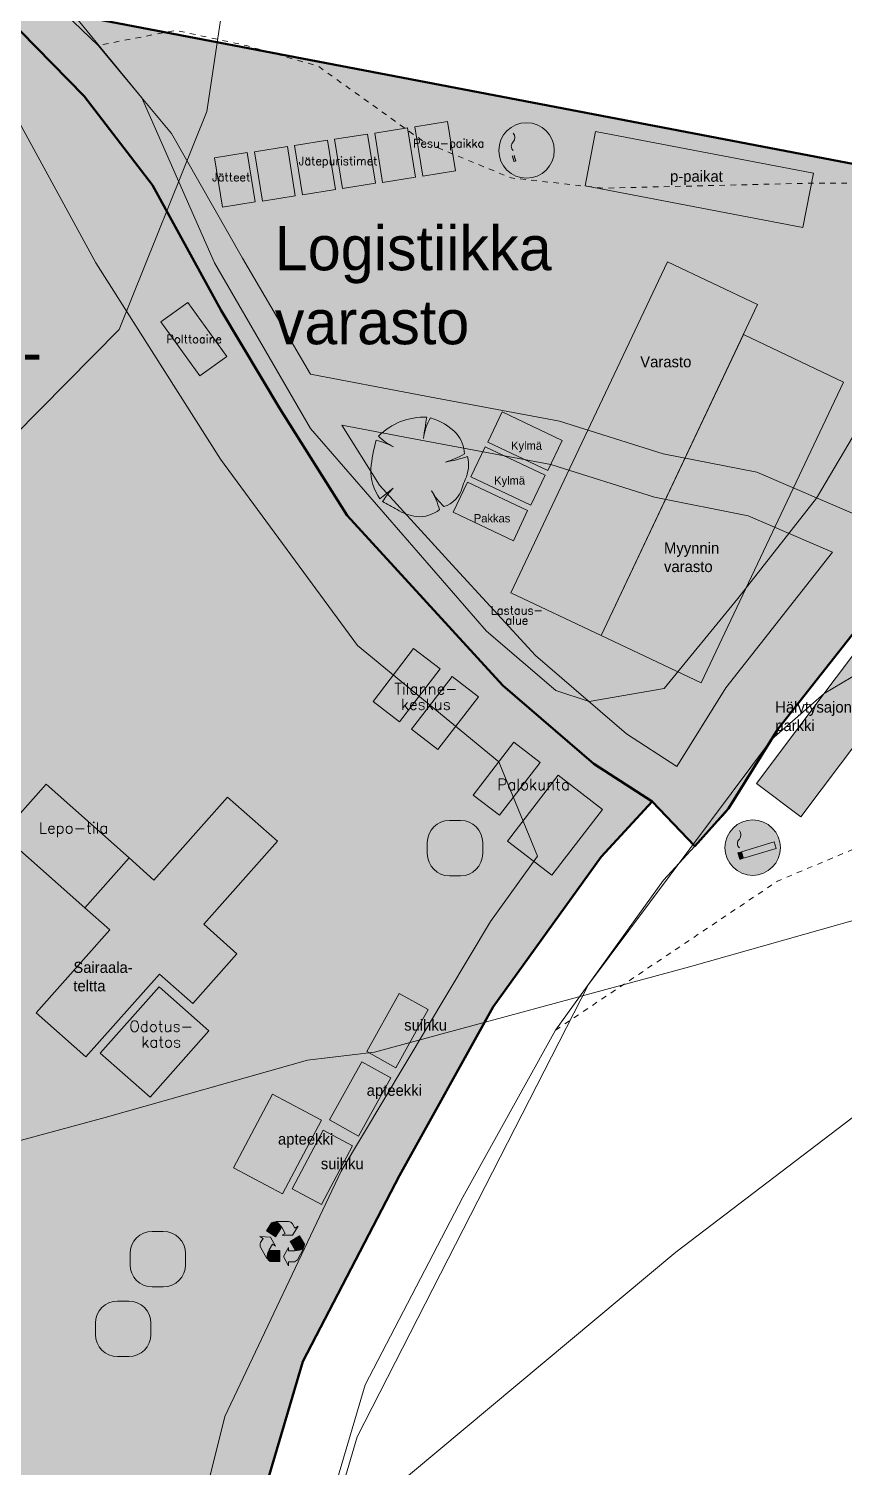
# Model space of a CAD drawing. Header units: millimetres. Extents: x 396621004 to 402046651, y 6785344214 to 6789799943.
# Drawn here: x 398812949 to 398886474, y 6787516567 to 6787646206 of the extents above; entities that cross this region are included whole.
import ezdxf

# ---------------------------------------------------------------- set-up
doc = ezdxf.new("R2010")
doc.units = ezdxf.units.MM
doc.header["$MEASUREMENT"] = 0
doc.linetypes.add('Katkoviiva', pattern=[4233.333333, 2116.666667, -2116.666667])
doc.linetypes.add('Katkoviiva kopio', pattern=[1000, 500, -500])
for name, color, linetype, lineweight in [('01 Ilmakuva - tiet_Kynä_nro__2', 8, 'Continuous', 15), ('02 Johtolinjat_Kynä_nro__101', 252, 'Continuous', 15), ('02 Korkeuskayrat_Kynä_nro__2', 8, 'Continuous', 15), ('03 Alueiden rajat_Kynä_nro__1', 7, 'Continuous', 13), ('03 Alueiden rajat_Kynä_nro__19', 255, 'Continuous', 0), ('03 Alueiden rajat_Kynä_nro__2', 8, 'Continuous', 15), ('03 Liikennealueet_Kynä_nro__1', 7, 'Continuous', 13), ('03 Liikennealueet_Kynä_nro__2', 8, 'Continuous', 15), ('03 Reitit_Kynä_nro__120', 7, 'Continuous', 20), ('04 Tupakkapaikat_Kynä_nro__1', 7, 'Continuous', 13), ('04 Tupakkapaikat_Kynä_nro__19', 255, 'Continuous', 0)]:
    doc.layers.add(name, color=color, linetype=linetype, lineweight=lineweight)
doc.layers.add('02 Maaston rajat', color=7, linetype='Continuous')
for name, color, linetype, lineweight, true_color in [('02 Maaston rajat_Kynä_nro__169', 7, 'Continuous', 15, 0x68b353), ('02 Tiet_Kynä_nro__102', 7, 'Continuous', 15, 0xcccccc), ('03 Alueiden rajat_Kynä_nro__205', 7, 'Continuous', 50, 0xb0b0b0), ('03 Alueiden rajat_Kynä_nro__225', 7, 'Continuous', 0, 0xc3c3c3), ('03 Alueiden rajat_Kynä_nro__4', 7, 'Continuous', 20, 0x029e21)]:
    doc.layers.add(name, color=color, linetype=linetype, lineweight=lineweight, true_color=true_color)

# ---------------------------------------------------------------- blocks, each defined once
blk = doc.blocks.new('Puu symboli 25')
at = {"layer": '02 Maaston rajat_Kynä_nro__169', "linetype": 'Continuous', "lineweight": 0, "true_color": 0xd8ebd3}
blk.add_hatch(color=254, dxfattribs=at).paths.add_polyline_path([(-4391, -173, 0.176271), (-3572, -2878, -0.0096164), (-2393, -1922, 0.0309843), (-3347, -3128, -0.0037495), (-2032, -3849, 0.1023868), (-279, -4488, 0.1899255), (1801, -3860, 0.0581717), (1068, -2161, 0.0609865), (2180, -3590, 0.261493), (3837, -1890, -0.0238678), (4110, -1148, 0.1760928), (4317, 921, -0.0334749), (2339, 426, 0.0591328), (4049, 1159, 0.1654908), (3328, 2986, 0.1381631), (979, 4402, 0.1048004), (388, 2764, -0.01602), (644, 4471, 0.2115697), (-3703, 2751, 0.0671446), (-2501, 1870, 0.0600361), (-3916, 2386, 0.0488963)])
at = {"layer": '02 Maaston rajat_Kynä_nro__169', "color": 93, "linetype": 'Continuous', "lineweight": 15, "true_color": 0x68b353}
for centre, radius, start, end in [((413, -1296), 5772, 87.7038, 135.48736), ((27157, -369), 26951, 169.65365, 173.76508), ((4548, 2189), 4199, 148.20098, 174.95785), ((-359, -476), 5058, 43.1971, 74.66255), ((164, 6767), 5575, 226.083, 243.17586), ((1004, 1014), 3048, 2.73075, 40.31778), ((8899, -1319), 13340, 163.87482, 175.07211), ((-5351, -3743), 6295, 61.54717, 76.8198), ((104, 7997), 7895, 286.44619, 299.98266), ((-368, 15430), 15247, 280.22462, 287.89364), ((1367, 171), 3044, 334.319, 14.26694), ((-265, -399), 4133, 176.86144, 216.849), ((11742, -4381), 8288, 157.04018, 162.50924), ((21853, -33059), 39463, 127.90827, 130.11211), ((6845, -10217), 12415, 138.07974, 145.17855), ((7461, 1665), 7450, 210.89509, 224.85488), ((-5842, -6150), 7979, 16.68068, 29.99765), ((1495, -1264), 2424, 286.42274, 345.04), ((-50785, -91153), 99995, 60.81982, 61.67915), ((388, 66), 4603, 238.28412, 261.66797), ((-36, -1534), 2964, 265.2902, 308.30559)]:
    blk.add_arc(centre, radius, start, end, dxfattribs=at)

msp = doc.modelspace()

# ---------------------------------------------------------------- hatches: boundary and pattern name
at = {"layer": '03 Alueiden rajat_Kynä_nro__19', "linetype": 'Continuous', "lineweight": 0}
for points in [[(398856410.53, 6787595374.05), (398864545.03, 6787591523.1), (398878665.2, 6787621349.62), (398870530.69, 6787625200.57)], [(398864545.03, 6787591523.1), (398873583.37, 6787587244.26), (398886419.88, 6787614359.28), (398877381.54, 6787618638.11)], [(398878554.61, 6787578194.77), (398889396.21, 6787592563.47), (398893387.52, 6787589551.92), (398882545.91, 6787575183.22)], [(398810531.82, 6787573633.69), (398818009.15, 6787566993.68), (398821993.15, 6787571480.08), (398814515.82, 6787578120.08)], [(398813612.34, 6787557524.36), (398820252.34, 6787565001.68), (398818009.15, 6787566993.68), (398821993.15, 6787571480.08), (398824236.35, 6787569488.08), (398830876.35, 6787576965.4), (398835362.74, 6787572981.4), (398828722.74, 6787565504.08), (398831713.67, 6787562848.07), (398827729.67, 6787558361.68), (398824738.74, 6787561017.68), (398818098.74, 6787553540.36)], [(398850880.42, 6787569865.47), (398851880.42, 6787569865.47, 0.414213562), (398853880.42, 6787571865.47), (398853880.42, 6787572865.47, 0.414213562), (398851880.42, 6787574865.47), (398850880.42, 6787574865.47, 0.414213562), (398848880.42, 6787572865.47), (398848880.42, 6787571865.47, 0.414213562)], [(398819396.7, 6787553892.97), (398823883.1, 6787549908.97), (398829195.1, 6787555890.83), (398824708.71, 6787559874.83)], [(398824078.75, 6787532821.87), (398825078.75, 6787532821.87, 0.414213562), (398827078.75, 6787534821.87), (398827078.75, 6787535821.87, 0.414213562), (398825078.75, 6787537821.87), (398824078.75, 6787537821.87, 0.414213562), (398822078.75, 6787535821.87), (398822078.75, 6787534821.87, 0.414213562)], [(398820958.29, 6787526543.63), (398821958.29, 6787526543.63, 0.414213562), (398823958.29, 6787528543.63), (398823958.29, 6787529543.63, 0.414213562), (398821958.29, 6787531543.63), (398820958.29, 6787531543.63, 0.414213562), (398818958.29, 6787529543.63), (398818958.29, 6787528543.63, 0.414213562)]]:
    msp.add_hatch(color=255, dxfattribs=at).paths.add_polyline_path(points)
at = {"layer": '03 Alueiden rajat_Kynä_nro__225', "linetype": 'Continuous', "lineweight": 0, "true_color": 0x616161}
for points in [[(398826355.7, 6787482604.8), (398783831.9, 6787492078.48), (398783831.9, 6787663897.3), (398796612.43, 6787657024.31), (398803016.47, 6787652950.01), (398809281.79, 6787648963.96), (398817949.8, 6787640137.3), (398824117.04, 6787632096.66), (398830295.56, 6787620818.52), (398835630.14, 6787611926.41), (398841644.54, 6787602354.22), (398855703.42, 6787587020.71), (398863899.51, 6787579959.09), (398869144.37, 6787576553.78), (398864564.83, 6787571585.15), (398854827.23, 6787558062.06), (398846373.17, 6787542852.53), (398837668.5, 6787526094.75), (398831106.57, 6787503929.68)], [(398864051.17, 6787636951.79), (398883694.46, 6787633191.32), (398882754.34, 6787628280.49), (398863111.05, 6787632040.96)]]:
    msp.add_hatch(color=251, dxfattribs=at).paths.add_polyline_path(points)
at = {"layer": '03 Alueiden rajat_Kynä_nro__225', "linetype": 'Continuous', "lineweight": 0, "true_color": 0x303030}
msp.add_hatch(color=250, dxfattribs=at).paths.add_polyline_path([(398809281.79, 6787648963.96), (398911597.88, 6787629376.78), (398903610.95, 6787614885.73), (398891818.95, 6787597495.42), (398889078.69, 6787593974.85), (398880495.3, 6787583088.68), (398876030.85, 6787575941.77), (398872993.66, 6787572529.36), (398869144.37, 6787576553.78), (398863899.51, 6787579959.09), (398855703.42, 6787587020.71), (398841644.54, 6787602354.22), (398835630.14, 6787611926.41), (398830295.56, 6787620818.52), (398824117.04, 6787632096.66), (398817949.8, 6787640137.3)])
at = {"layer": '03 Alueiden rajat_Kynä_nro__4', "linetype": 'Continuous', "lineweight": 20, "true_color": 0x029e21}
for points in [[(398835207.88, 6787537337.33), (398834380, 6787537863.08), (398834846.19, 6787538594.54, -0.395889763), (398835453.53, 6787538458.91, -0.090965243), (398835686.56, 6787538088.39)], [(398836950.48, 6787538112.94), (398837253.95, 6787538280.17), (398836743.1, 6787537482.43), (398835803.23, 6787537480.74), (398836073.39, 6787537629.61), (398835791.96, 6787538140.33, 0.104084401), (398835227.98, 6787538717.27), (398836382.17, 6787538717.27, -0.201195296), (398836741.29, 6787538492.57)], [(398834082.64, 6787537181.06), (398833786.95, 6787537361.68), (398834733.01, 6787537313.59), (398835200.5, 6787536498.23), (398834937.26, 6787536659.02), (398834633.29, 6787536161.4, 0.104084401), (398834411.9, 6787535385.56), (398833839.62, 6787536387.87, -0.201195296), (398833856.69, 6787536811.16)], [(398836517.55, 6787536903.25), (398837354.15, 6787537415), (398837805.57, 6787536674.33, -0.395889763), (398837416.34, 6787536188.78, -0.090965243), (398836981.06, 6787536142.74)], [(398835573.59, 6787536095.56), (398835575.18, 6787535114.86), (398834707.79, 6787535114.86, -0.395889763), (398834495.75, 6787535699.92, -0.090965243), (398834682.96, 6787536095.56)], [(398836368.18, 6787535063.77), (398836368.18, 6787534717.27), (398835916.05, 6787535549.7), (398836368.18, 6787536373.68), (398836368.18, 6787536065.21), (398836951.31, 6787536065.21, 0.104084401), (398837728.8, 6787536280.71), (398837171.76, 6787535269.85, -0.201195296), (398836801.64, 6787535063.77)]]:
    msp.add_hatch(color=104, dxfattribs=at).paths.add_polyline_path(points)
at = {"layer": '03 Liikennealueet_Kynä_nro__2', "linetype": 'Continuous', "lineweight": 15}
for points in [[(398843487.89, 6787636721.6), (398844204.76, 6787632279.06), (398841243.07, 6787631801.15), (398840526.2, 6787636243.68)], [(398847100.44, 6787637281.93), (398847817.31, 6787632839.4), (398844855.62, 6787632361.49), (398844138.76, 6787636804.02)], [(398850713, 6787637842.27), (398851429.87, 6787633399.74), (398848468.18, 6787632921.83), (398847751.31, 6787637364.36)], [(398836262.77, 6787635600.92), (398836979.64, 6787631158.39), (398834017.95, 6787630680.47), (398833301.08, 6787635123.01)], [(398839875.33, 6787636161.26), (398840592.2, 6787631718.72), (398837630.51, 6787631240.81), (398836913.64, 6787635683.34)], [(398832650.21, 6787635040.58), (398833367.08, 6787630598.05), (398830405.39, 6787630120.13), (398829688.52, 6787634562.67)], [(398827306.03, 6787621539.3), (398830808.8, 6787616667.9), (398828373.1, 6787614916.51), (398824870.33, 6787619787.92)], [(398859760.33, 6787606393.35), (398854337.33, 6787608960.65), (398855620.98, 6787611672.16), (398861043.98, 6787609104.85)], [(398858228.84, 6787603258.19), (398852805.83, 6787605825.49), (398854089.48, 6787608536.99), (398859512.49, 6787605969.69)], [(398856643.65, 6787600067.57), (398851220.65, 6787602634.87), (398852504.3, 6787605346.37), (398857927.3, 6787602779.07)], [(398843990.94, 6787585586.06), (398847649.63, 6787590341.48), (398850027.34, 6787588512.14), (398846368.65, 6787583756.72)], [(398847459.1, 6787583078.29), (398851117.79, 6787587833.71), (398853495.5, 6787586004.37), (398849836.81, 6787581248.95)], [(398853013.19, 6787577147.9), (398856671.88, 6787581903.32), (398859049.59, 6787580073.98), (398855390.9, 6787575318.56)], [(398856116.47, 6787572985.24), (398860689.75, 6787578929.42), (398864685.77, 6787575855), (398860112.49, 6787569910.81)], [(398843431.07, 6787554030.05), (398846347.58, 6787559273.52), (398848969.32, 6787557815.26), (398846052.81, 6787552571.79)], [(398840054.34, 6787547863.98), (398842970.85, 6787553107.45), (398845592.58, 6787551649.2), (398842676.07, 6787546405.73)], [(398831416.15, 6787543557.32), (398834922.93, 6787550186.66), (398839342.5, 6787547848.81), (398835835.71, 6787541219.46)], [(398836686.69, 6787541642.6), (398839492.22, 6787546946.28), (398842144.06, 6787545543.51), (398839338.52, 6787540239.83)]]:
    msp.add_hatch(color=8, dxfattribs=at).paths.add_polyline_path(points)
at = {"layer": '04 Tupakkapaikat_Kynä_nro__1', "linetype": 'Continuous', "lineweight": 13}
for points in [[(398860329.23, 6787635236.3, 1), (398855329.23, 6787635236.3, 1)], [(398880722.8, 6787572405.26, 1), (398875722.8, 6787572405.26, 1)]]:
    msp.add_hatch(color=7, dxfattribs=at).paths.add_polyline_path(points)
at = {"layer": '04 Tupakkapaikat_Kynä_nro__19', "linetype": 'Continuous', "lineweight": 0}
for points in [[(398856822.85, 6787634857.52), (398859765.94, 6787635746.51), (398859939.35, 6787635172.41), (398856996.75, 6787634281.8)], [(398856498.57, 6787634757.66), (398856591.8, 6787634785.82), (398856765.21, 6787634211.72), (398856672, 6787634183.51)], [(398856651.11, 6787634803.83), (398856744.34, 6787634831.99), (398856917.75, 6787634257.89), (398856824.54, 6787634229.67)], [(398876892.14, 6787571926.62), (398876985.37, 6787571954.78), (398877158.78, 6787571380.68), (398877065.57, 6787571352.47)], [(398877044.68, 6787571972.79), (398877137.91, 6787572000.95), (398877311.32, 6787571426.85), (398877218.11, 6787571398.64)], [(398877216.41, 6787572026.49), (398880159.51, 6787572915.47), (398880332.92, 6787572341.37), (398877390.32, 6787571450.76)]]:
    msp.add_hatch(color=255, dxfattribs=at).paths.add_polyline_path(points)

# ---------------------------------------------------------------- linework, layer by layer
at = {"layer": '01 Ilmakuva - tiet_Kynä_nro__2', "color": 8, "linetype": 'Continuous', "lineweight": 15, "flags": 128}
for points in [[(398933577.4, 6787710028.01), (398919839.65, 6787677272.8), (398896612.93, 6787625289.19), (398883977.21, 6787603916.23), (398876888.65, 6787594873.25), (398870252.44, 6787586762.33), (398863484.2, 6787585562.28), (398860482.48, 6787586577.99), (398854214.95, 6787591923.82), (398838361.79, 6787610173.39), (398829697.85, 6787625104.85), (398823145.2, 6787639983.73), (398813291.68, 6787652018.35), (398793014.38, 6787665475.1), (398767206.92, 6787680775.24)], [(398762280, 6787676405.42), (398805180.76, 6787647962.89), (398809420.56, 6787642617.06), (398819006.19, 6787625104.85), (398830250.87, 6787607408.3), (398842601.59, 6787590633.45), (398855320.98, 6787580126.12), (398858823.42, 6787571646.53), (398854583.63, 6787565747.68), (398841126.87, 6787543258.31), (398830619.55, 6787521137.63), (398821771.27, 6787485560.19)], [(398834561.45, 6787492112.18), (398842573.62, 6787519310.27), (398852119.39, 6787537987.39), (398863401.66, 6787560062.12), (398879903.71, 6787582141.64), (398884671.18, 6787586296.16), (398889537.73, 6787589171.85), (398897058.77, 6787588950.64), (398915197.73, 6787587844.61), (398930461, 6787585190.12), (398948833.21, 6787583278.2), (398971163.06, 6787579659.95), (399003901.68, 6787573908.57), (399038631.16, 6787567935.99), (399075572.7, 6787562405.82), (399148570.97, 6787552672.71), (399156534.41, 6787550903.06), (399160958.55, 6787548027.37), (399164497.86, 6787542497.2), (399166267.52, 6787532764.1), (399168700.79, 6787512413.07)]]:
    msp.add_lwpolyline(points, dxfattribs=at)
at = {"layer": '01 Ilmakuva - tiet_Kynä_nro__2', "color": 8, "linetype": 'Katkoviiva kopio', "lineweight": 15, "flags": 128}
for points in [[(398899715.13, 6787632232.22), (398883965.6, 6787632300.99), (398864700.43, 6787631842.29), (398856443.93, 6787632759.68), (398848646.12, 6787635970.54), (398839013.53, 6787642850.96), (398832591.81, 6787644685.74), (398826170.09, 6787646061.82), (398819220.65, 6787644706.67)], [(398860446.01, 6787555957.47), (398880448.94, 6787569383.39), (398894974.27, 6787575499.31), (398904148.16, 6787575117.07), (398913322.05, 6787578557.28), (398918673.49, 6787580850.75), (398925220.63, 6787586101.49)]]:
    msp.add_lwpolyline(points, dxfattribs=at)
at = {"layer": '02 Johtolinjat_Kynä_nro__101', "color": 252, "linetype": 'Continuous', "lineweight": 15, "flags": 128}
msp.add_lwpolyline([(399268334.33, 6787838324.12), (399173797.03, 6787766327.65), (398871282.74, 6787535954.95), (398837875.02, 6787508048.56), (398773283.38, 6787462248.08), (398719347.5, 6787422388.97), (398655707.72, 6787374548.02)], dxfattribs=at)
at = {"layer": '02 Korkeuskayrat_Kynä_nro__2', "color": 8, "linetype": 'Continuous', "lineweight": 15, "flags": 128}
for points in [[(398724519.55, 6787565461.7), (398738199.37, 6787579854.99), (398762004.27, 6787596778.86), (398776357.97, 6787604130.54), (398802470.91, 6787605930.96), (398811644.14, 6787609521.78), (398821095.34, 6787619093.97), (398829005.04, 6787638758.47), (398833334.73, 6787667585.06), (398838970.08, 6787681348.21), (398845329.84, 6787689059.97), (398857779.82, 6787698502.13), (398870945.8, 6787701902.91), (398879032.39, 6787703533.28), (398891069.62, 6787703983.39), (398900967.27, 6787701522.82), (398909955.18, 6787701112.73), (398918041.77, 6787702743.1), (398922261.96, 6787707554.2), (398922539.93, 6787713545.58)], [(398954953.68, 6787590927.52), (398946454.34, 6787580305.09), (398937230.57, 6787575724.04), (398923112.73, 6787573363.5), (398899905.9, 6787569422.6), (398872512.58, 6787561670.83), (398844133.7, 6787553969.07), (398838094.03, 6787553238.9), (398819831.81, 6787548077.72), (398794493.83, 6787541226.15), (398765289.44, 6787537565.31), (398754296.74, 6787538065.43), (398748400.26, 6787540345.95), (398743405.11, 6787540566), (398737500.21, 6787542846.52), (398734501.44, 6787542976.55), (398723694.05, 6787547477.58)]]:
    msp.add_lwpolyline(points, dxfattribs=at)
at = {"layer": '02 Tiet_Kynä_nro__102', "color": 254, "linetype": 'Continuous', "lineweight": 15, "true_color": 0xcccccc, "flags": 128}
for points in [[(398626263.19, 6787688728.23), (398627055, 6787688688.22), (398641989.92, 6787689938.51), (398658255.76, 6787693229.26), (398673974.07, 6787694909.64), (398688462.55, 6787695779.84), (398706278.31, 6787694799.62), (398722417.8, 6787692549.1), (398741901.43, 6787689688.45), (398756271.97, 6787684017.15), (398765217.77, 6787679056.02), (398778240.54, 6787671174.21), (398797193.49, 6787660981.88), (398810219.96, 6787653332.37), (398819220.65, 6787644706.67), (398825816.08, 6787636769.49), (398832216.75, 6787625535.72), (398838363.16, 6787615078.44)], [(398625682.12, 6787684770.66), (398626473.94, 6787684730.65), (398641408.86, 6787685980.94), (398657674.7, 6787689271.69), (398673393.01, 6787690952.07), (398687881.48, 6787691822.27), (398705697.25, 6787690842.05), (398721836.74, 6787688591.53), (398741320.37, 6787685730.88), (398755690.91, 6787680059.58), (398764636.7, 6787675098.45), (398777659.48, 6787667216.64), (398796612.43, 6787657024.31), (398809281.79, 6787648963.96), (398817949.8, 6787640137.3), (398824117.04, 6787632096.66), (398830295.56, 6787620818.52), (398835630.14, 6787611926.41)], [(398838363.16, 6787615078.44), (398848127.62, 6787613224.05), (398860788.19, 6787610853.51), (398870155.16, 6787607902.83), (398878587.11, 6787606232.45), (398888029.58, 6787602174.86)], [(398835630.14, 6787611926.41), (398841644.54, 6787602354.22), (398848172.78, 6787595182.58), (398855703.42, 6787587020.71), (398863899.51, 6787579959.09), (398869144.37, 6787576553.78)], [(398841189.1, 6787610470.39), (398847350.32, 6787609300.3), (398860010.89, 6787606929.76), (398869377.86, 6787603979.08), (398877809.81, 6787602308.7), (398885427.83, 6787599035.11)], [(398841189.1, 6787610470.39), (398844584.36, 6787605066.68), (398851112.6, 6787597895.04), (398858643.24, 6787589733.17), (398866839.34, 6787582671.55), (398871390.84, 6787579716.41)], [(398871390.84, 6787579716.41), (398875783.7, 6787586803.63), (398885427.83, 6787599035.11)], [(398875803.71, 6787575578.16), (398880495.3, 6787583088.68), (398889078.69, 6787593974.85)], [(398732050.6, 6787238222.74), (398739568.05, 6787252642.19), (398761578.74, 6787293241.48), (398772049.19, 6787312515.89), (398783328.3, 6787334610.94), (398793941.95, 6787355615.75), (398800950.32, 6787374169.99), (398808716.82, 6787394904.73), (398813434, 6787417799.97), (398817452.02, 6787436194.18), (398822084.96, 6787460089.65), (398826355.7, 6787482604.8), (398831106.57, 6787503929.68), (398837668.5, 6787526094.75), (398846454.24, 6787543008.62), (398854827.23, 6787558062.06), (398864564.83, 6787571585.15), (398869144.37, 6787576553.78)], [(398737292.13, 6787235344.69), (398745186.83, 6787250537.59), (398767197.52, 6787291136.88), (398777667.97, 6787310411.29), (398788947.08, 6787332506.35), (398799560.72, 6787353511.15), (398806569.1, 6787372065.4), (398814335.6, 6787392800.14), (398819052.78, 6787415695.38), (398823070.8, 6787434089.59), (398827703.74, 6787457985.05), (398831974.47, 6787480500.2), (398836725.35, 6787501825.08), (398843287.28, 6787523990.15), (398852073.02, 6787540904.02), (398860446.01, 6787555957.47), (398870183.61, 6787569480.56), (398875803.71, 6787575578.16)]]:
    msp.add_lwpolyline(points, dxfattribs=at)
at = {"layer": '03 Alueiden rajat_Kynä_nro__1', "color": 7, "linetype": 'Continuous', "lineweight": 13, "flags": 128}
for points in [[(398856410.53, 6787595374.05), (398864545.03, 6787591523.1), (398878665.2, 6787621349.62), (398870530.69, 6787625200.57)], [(398864545.03, 6787591523.1), (398873583.37, 6787587244.26), (398886419.88, 6787614359.28), (398877381.54, 6787618638.11)], [(398878554.61, 6787578194.77), (398889396.21, 6787592563.47), (398893387.52, 6787589551.92), (398882545.91, 6787575183.22)], [(398810531.82, 6787573633.69), (398818009.15, 6787566993.68), (398821993.15, 6787571480.08), (398814515.82, 6787578120.08)], [(398813612.34, 6787557524.36), (398820252.34, 6787565001.68), (398818009.15, 6787566993.68), (398821993.15, 6787571480.08), (398824236.35, 6787569488.08), (398830876.35, 6787576965.4), (398835362.74, 6787572981.4), (398828722.74, 6787565504.08), (398831713.67, 6787562848.07), (398827729.67, 6787558361.68), (398824738.74, 6787561017.68), (398818098.74, 6787553540.36)], [(398819396.7, 6787553892.97), (398823883.1, 6787549908.97), (398829195.1, 6787555890.83), (398824708.71, 6787559874.83)]]:
    msp.add_lwpolyline(points, close=True, dxfattribs=at)
for points in [[(398850880.42, 6787569865.47), (398851880.42, 6787569865.47, 0.414213562), (398853880.42, 6787571865.47), (398853880.42, 6787572865.47, 0.414213562), (398851880.42, 6787574865.47), (398850880.42, 6787574865.47, 0.414213562), (398848880.42, 6787572865.47), (398848880.42, 6787571865.47, 0.414213562)], [(398835207.88, 6787537337.33), (398834380, 6787537863.08), (398834846.19, 6787538594.54, -0.395889763), (398835453.53, 6787538458.91, -0.090965243), (398835686.56, 6787538088.39)], [(398836950.48, 6787538112.94), (398837253.95, 6787538280.17), (398836743.1, 6787537482.43), (398835803.23, 6787537480.74), (398836073.39, 6787537629.61), (398835791.96, 6787538140.33, 0.104084401), (398835227.98, 6787538717.27), (398836382.17, 6787538717.27, -0.201195296), (398836741.29, 6787538492.57)], [(398824078.75, 6787532821.87), (398825078.75, 6787532821.87, 0.414213562), (398827078.75, 6787534821.87), (398827078.75, 6787535821.87, 0.414213562), (398825078.75, 6787537821.87), (398824078.75, 6787537821.87, 0.414213562), (398822078.75, 6787535821.87), (398822078.75, 6787534821.87, 0.414213562)], [(398834082.64, 6787537181.06), (398833786.95, 6787537361.68), (398834733.01, 6787537313.59), (398835200.5, 6787536498.23), (398834937.26, 6787536659.02), (398834633.29, 6787536161.4, 0.104084401), (398834411.9, 6787535385.56), (398833839.62, 6787536387.87, -0.201195296), (398833856.69, 6787536811.16)], [(398836517.55, 6787536903.25), (398837354.15, 6787537415), (398837805.57, 6787536674.33, -0.395889763), (398837416.34, 6787536188.78, -0.090965243), (398836981.06, 6787536142.74)], [(398835573.59, 6787536095.56), (398835575.18, 6787535114.86), (398834707.79, 6787535114.86, -0.395889763), (398834495.75, 6787535699.92, -0.090965243), (398834682.96, 6787536095.56)], [(398836368.18, 6787535063.77), (398836368.18, 6787534717.27), (398835916.05, 6787535549.7), (398836368.18, 6787536373.68), (398836368.18, 6787536065.21), (398836951.31, 6787536065.21, 0.104084401), (398837728.8, 6787536280.71), (398837171.76, 6787535269.85, -0.201195296), (398836801.64, 6787535063.77)], [(398820958.29, 6787526543.63), (398821958.29, 6787526543.63, 0.414213562), (398823958.29, 6787528543.63), (398823958.29, 6787529543.63, 0.414213562), (398821958.29, 6787531543.63), (398820958.29, 6787531543.63, 0.414213562), (398818958.29, 6787529543.63), (398818958.29, 6787528543.63, 0.414213562)]]:
    msp.add_lwpolyline(points, format="xyb", close=True, dxfattribs=at)
at = {"layer": '03 Alueiden rajat_Kynä_nro__2', "color": 8, "linetype": 'Continuous', "lineweight": 15, "flags": 128}
msp.add_lwpolyline([(398864051.17, 6787636951.79), (398883694.46, 6787633191.32), (398882754.34, 6787628280.49), (398863111.05, 6787632040.96)], close=True, dxfattribs=at)
at = {"layer": '03 Alueiden rajat_Kynä_nro__205', "color": 253, "linetype": 'Continuous', "lineweight": 50, "true_color": 0xb0b0b0, "flags": 128}
for points in [[(398826355.7, 6787482604.8), (398783831.9, 6787492078.48), (398783831.9, 6787663897.3), (398796612.43, 6787657024.31), (398803016.47, 6787652950.01), (398809281.79, 6787648963.96), (398817949.8, 6787640137.3), (398824117.04, 6787632096.66), (398830295.56, 6787620818.52), (398835630.14, 6787611926.41), (398841644.54, 6787602354.22), (398855703.42, 6787587020.71), (398863899.51, 6787579959.09), (398869144.37, 6787576553.78), (398864564.83, 6787571585.15), (398854827.23, 6787558062.06), (398846373.17, 6787542852.53), (398837668.5, 6787526094.75), (398831106.57, 6787503929.68)], [(398809281.79, 6787648963.96), (398911597.88, 6787629376.78), (398903610.95, 6787614885.73), (398891818.95, 6787597495.42), (398889078.69, 6787593974.85), (398880495.3, 6787583088.68), (398876030.85, 6787575941.77), (398872993.66, 6787572529.36), (398869144.37, 6787576553.78), (398863899.51, 6787579959.09), (398855703.42, 6787587020.71), (398841644.54, 6787602354.22), (398835630.14, 6787611926.41), (398830295.56, 6787620818.52), (398824117.04, 6787632096.66), (398817949.8, 6787640137.3)]]:
    msp.add_lwpolyline(points, close=True, dxfattribs=at)
at = {"layer": '03 Liikennealueet_Kynä_nro__1', "color": 7, "linetype": 'Continuous', "lineweight": 13, "flags": 128}
for points in [[(398843487.89, 6787636721.6), (398844204.76, 6787632279.06), (398841243.07, 6787631801.15), (398840526.2, 6787636243.68)], [(398847100.44, 6787637281.93), (398847817.31, 6787632839.4), (398844855.62, 6787632361.49), (398844138.76, 6787636804.02)], [(398850713, 6787637842.27), (398851429.87, 6787633399.74), (398848468.18, 6787632921.83), (398847751.31, 6787637364.36)], [(398836262.77, 6787635600.92), (398836979.64, 6787631158.39), (398834017.95, 6787630680.47), (398833301.08, 6787635123.01)], [(398839875.33, 6787636161.26), (398840592.2, 6787631718.72), (398837630.51, 6787631240.81), (398836913.64, 6787635683.34)], [(398832650.21, 6787635040.58), (398833367.08, 6787630598.05), (398830405.39, 6787630120.13), (398829688.52, 6787634562.67)], [(398827306.03, 6787621539.3), (398830808.8, 6787616667.9), (398828373.1, 6787614916.51), (398824870.33, 6787619787.92)], [(398859760.33, 6787606393.35), (398854337.33, 6787608960.65), (398855620.98, 6787611672.16), (398861043.98, 6787609104.85)], [(398858228.84, 6787603258.19), (398852805.83, 6787605825.49), (398854089.48, 6787608536.99), (398859512.49, 6787605969.69)], [(398856643.65, 6787600067.57), (398851220.65, 6787602634.87), (398852504.3, 6787605346.37), (398857927.3, 6787602779.07)], [(398843990.94, 6787585586.06), (398847649.63, 6787590341.48), (398850027.34, 6787588512.14), (398846368.65, 6787583756.72)], [(398847459.1, 6787583078.29), (398851117.79, 6787587833.71), (398853495.5, 6787586004.37), (398849836.81, 6787581248.95)], [(398853013.19, 6787577147.9), (398856671.88, 6787581903.32), (398859049.59, 6787580073.98), (398855390.9, 6787575318.56)], [(398856116.47, 6787572985.24), (398860689.75, 6787578929.42), (398864685.77, 6787575855), (398860112.49, 6787569910.81)], [(398843431.07, 6787554030.05), (398846347.58, 6787559273.52), (398848969.32, 6787557815.26), (398846052.81, 6787552571.79)], [(398840054.34, 6787547863.98), (398842970.85, 6787553107.45), (398845592.58, 6787551649.2), (398842676.07, 6787546405.73)], [(398831416.15, 6787543557.32), (398834922.93, 6787550186.66), (398839342.5, 6787547848.81), (398835835.71, 6787541219.46)], [(398836686.69, 6787541642.6), (398839492.22, 6787546946.28), (398842144.06, 6787545543.51), (398839338.52, 6787540239.83)]]:
    msp.add_lwpolyline(points, close=True, dxfattribs=at)
at = {"layer": '03 Reitit_Kynä_nro__120', "color": 7, "linetype": 'Katkoviiva', "lineweight": 20}
msp.add_open_spline([(398901519.29, 6786925634.51), (398901519.29, 6786925634.51), (398903229.69, 6786921332.45), (398904741.05, 6786916958.1), (398905843.12, 6786913768.36), (398906833.59, 6786910539.58), (398908045.62, 6786907390.31), (398909145.62, 6786904532.11), (398910391.59, 6786901733.17), (398911585.35, 6786898912.6), (398914919.3, 6786891035.25), (398917836.11, 6786882933.56), (398918867.29, 6786874454.48), (398919502.73, 6786869229.45), (398919432.92, 6786863944.67), (398918867.29, 6786858709.38), (398918491.33, 6786855229.58), (398917922.76, 6786851768.94), (398916960.15, 6786848404.12), (398915760.13, 6786844209.42), (398914060.12, 6786840142.31), (398911460.62, 6786836641.3), (398909909.66, 6786834552.47), (398908098.46, 6786832678.68), (398906358.08, 6786830742.42), (398903359.3, 6786827406.12), (398900691.12, 6786823777.15), (398898638.58, 6786819792.51), (398896235.11, 6786815126.59), (398894783, 6786810048.99), (398893128.29, 6786805063.07), (398891833.29, 6786801161.02), (398890418.82, 6786797289.75), (398888440.84, 6786793688.75), (398885441.21, 6786788227.81), (398881221.03, 6786783558.25), (398877768.87, 6786778365.16), (398875875.3, 6786775516.65), (398874239.77, 6786772507.97), (398872496.32, 6786769564.52), (398870054.93, 6786765442.75), (398867411.07, 6786761431.59), (398865428.62, 6786757074.11), (398864106.06, 6786754167.09), (398863154.83, 6786751107.44), (398862715.7, 6786747946.74), (398861871.36, 6786741869.52), (398862996.05, 6786735645.8), (398866098.62, 6786730364.22), (398869760.48, 6786724130.55), (398875903.85, 6786719900.09), (398880887.66, 6786714621.47), (398888610.24, 6786706442.07), (398893314.61, 6786696002.57), (398899410.15, 6786686514.49), (398904257.26, 6786678969.68), (398909958.64, 6786672016.97), (398915019.51, 6786664612.2), (398919696.82, 6786657768.63), (398923821.78, 6786650561.97), (398928550.75, 6786643754.54), (398933374.53, 6786636810.63), (398938834.28, 6786630319.5), (398943427.47, 6786623222.48), (398945076.66, 6786620674.29), (398946627.05, 6786618062.13), (398948387.82, 6786615590.45), (398950384.13, 6786612788.11), (398952683.35, 6786610212.37), (398954668.62, 6786607402.23), (398957659.7, 6786603168.39), (398959978.43, 6786598472.36), (398963392.83, 6786594580.94), (398966814.04, 6786590681.77), (398971252.63, 6786587780.9), (398976276.69, 6786586524.52), (398982680.67, 6786584923.06), (398989440.59, 6786586164.56), (398995128.34, 6786589536.63), (399000542.63, 6786592746.56), (399004615.39, 6786597682.47), (399008956.65, 6786602269.62), (399016876.46, 6786610638.03), (399025886.49, 6786617865.74), (399034833.38, 6786625134.24), (399038904.81, 6786628441.9), (399042983.92, 6786631753.81), (399046627.66, 6786635524.99), (399050124.77, 6786639144.4), (399053260.57, 6786643155.61), (399055089.78, 6786647834.54), (399056550.17, 6786651570.09), (399057150.6, 6786655563.12), (399057808.3, 6786659526.25), (399059366.67, 6786668916.65), (399061455.26, 6786678208.21), (399063714.2, 6786687455.03), (399065874.43, 6786696297.79), (399068327.95, 6786705179.26), (399067840.78, 6786714245.1), (399067506.79, 6786720460.35), (399065843.16, 6786726496.6), (399064108.05, 6786732483.61), (399062048.62, 6786739589.7), (399059822.66, 6786746694.51), (399059123.86, 6786754052.88), (399058857.23, 6786756860.42), (399058809.86, 6786759683.34), (399058552.55, 6786762491.97), (399058033.44, 6786768158.38), (399056507.38, 6786773720.26), (399056609.81, 6786779401.5), (399056685.03, 6786783573.41), (399057619.55, 6786787692.86), (399057527.93, 6786791862.23), (399057404.01, 6786797500.63), (399055459.31, 6786802979.17), (399055781.2, 6786808598.89), (399056345.26, 6786818446.42), (399063621.42, 6786826141.94), (399069472.6, 6786834250.42), (399073828.03, 6786840286.11), (399077668.68, 6786846830.19), (399083675.87, 6786851166.39), (399088593.45, 6786854716.07), (399094487.23, 6786856560.86), (399099852.51, 6786859412.94), (399104378.31, 6786861818.77), (399108548.83, 6786864904.73), (399111798.17, 6786868861.08), (399113643.18, 6786871107.53), (399115138.02, 6786873624.19), (399116012.61, 6786876393.83), (399117439.32, 6786880911.92), (399117193.51, 6786885737.33), (399117329.2, 6786890488.89), (399117553.81, 6786898354.01), (399118737.55, 6786906153.35), (399120089.09, 6786913907.09), (399121393.77, 6786921391.99), (399122868.11, 6786928923.56), (399126338.12, 6786935665.81), (399128227.85, 6786939337.56), (399130666.53, 6786942684.64), (399133267.5, 6786945896.08), (399139653.4, 6786953780.81), (399146809.4, 6786960997.45), (399153641.6, 6786968501.83), (399159083.51, 6786974479.14), (399164280.06, 6786980692.52), (399170131.72, 6786986266.85), (399175199.91, 6786991094.84), (399180685.62, 6786995482.22), (399186739.36, 6786998994.73), (399192202.44, 6787002164.52), (399198071.62, 6787004831.06), (399204360.61, 6787005258.07), (399206814.91, 6787005424.71), (399209272.79, 6787005282.24), (399211726.15, 6787005070.35), (399221535.86, 6787004223.14), (399231354.4, 6787003512.65), (399241191.54, 6787003124.66), (399250279.49, 6787002766.22), (399259381.49, 6787002884.37), (399268470.54, 6787002555.48), (399284960.48, 6787001958.79), (399301376.4, 6787000219.34), (399317834.43, 6786998994.99), (399326802.89, 6786998327.8), (399335863.41, 6786997983.32), (399344512.61, 6786995561.65), (399346482.79, 6786995010.02), (399348748.5, 6786994234.65), (399349853.36, 6786995815.97), (399350708.77, 6786997040.27), (399350083.57, 6786998583.44), (399349462.85, 6787000003.24), (399345803.84, 6787008372.54), (399341500.81, 6787016474.89), (399338790.38, 6787025190.08), (399336295.62, 6787033211.84), (399334968.91, 6787041577.72), (399335102.73, 6787049978.11), (399335159.48, 6787053540.55), (399335452.06, 6787057092.48), (399335627.56, 6787060651.71), (399335868.2, 6787065532.05), (399335714.85, 6787070422.59), (399335811.98, 6787075308.19), (399335971.12, 6787083312.95), (399336683.7, 6787091395.17), (399334721.24, 6787099130.21), (399333188.86, 6787105170.11), (399330013.84, 6787110619.11), (399326201.48, 6787115559.88), (399318816.91, 6787125130.19), (399309159.69, 6787132608.44), (399300267.09, 6787140822.96), (399293221.58, 6787147331.25), (399286612.04, 6787154290.44), (399279923.56, 6787161166.49), (399271929, 6787169385.25), (399263871.07, 6787177546.82), (399256360.09, 6787186207.46), (399250698.25, 6787192735.91), (399245335.57, 6787199524.24), (399239382.76, 6787205786.15), (399235170.55, 6787210217.07), (399230705.14, 6787214404.53), (399225967.6, 6787218268.36), (399216737.8, 6787225795.96), (399206035.65, 6787232178.03), (399201084.35, 6787242889.82), (399198304.5, 6787248903.84), (399197629.69, 6787255588.62), (399197240.9, 6787262227.74), (399196877.3, 6787268436.68), (399196625.59, 6787274661.46), (399197023.81, 6787280867.52), (399197603.11, 6787289895.54), (399199397.93, 6787298797.07), (399200016.2, 6787307823.04), (399200566.23, 6787315852.81), (399200131.3, 6787323926.33), (399200898.01, 6787331936.12), (399201828.35, 6787341655.34), (399204305.79, 6787351144.23), (399205951.05, 6787360772.7), (399208161.51, 6787373708.8), (399208936.17, 6787386989.33), (399205647.17, 6787399656.25), (399203326.37, 6787408594.33), (399198901.86, 6787416881.24), (399196949.38, 6787425902.99), (399196357.53, 6787428637.7), (399195974.68, 6787431414.8), (399195262.35, 6787434119.77), (399194062.54, 6787438675.84), (399191864.31, 6787442888.43), (399190090.52, 6787447258.16), (399186457.08, 6787456209.15), (399184332.92, 6787465673.78), (399182204.97, 6787475106.15), (399179649.83, 6787486432.07), (399176891.7, 6787497712.08), (399174454.99, 6787509064.23), (399173053.23, 6787515594.78), (399171619.98, 6787522122.88), (399170619.04, 6787528726.8), (399169461.53, 6787536363.69), (399168621.38, 6787544288.42), (399163795.77, 6787550208.12), (399156238.74, 6787559478.51), (399142747.58, 6787558923.9), (399130536.2, 6787560119.35), (399112051.1, 6787561928.98), (399094098.81, 6787568153.03), (399075542.76, 6787568276.37), (399073096.5, 6787568292.63), (399070651.97, 6787568262.93), (399068206.65, 6787568325.2), (399062343.21, 6787568474.49), (399056554.08, 6787569589.12), (399050747.1, 6787570428.47), (399047444.38, 6787570905.84), (399043961.78, 6787571414.27), (399042002.36, 6787574027.02), (399039345.22, 6787577570.1), (399041470.77, 6787582346.93), (399041825.33, 6787586899.95), (399042158.97, 6787591184.15), (399041025.7, 6787595408.5), (399039934.6, 6787599578.56), (399039330.16, 6787601888.68), (399038876.89, 6787603612.27), (399038876.89, 6787603612.27)], degree=3, knots=[0, 0, 0, 0, 1, 1, 1, 2, 2, 2, 3, 3, 3, 4, 4, 4, 5, 5, 5, 6, 6, 6, 7, 7, 7, 8, 8, 8, 9, 9, 9, 10, 10, 10, 11, 11, 11, 12, 12, 12, 13, 13, 13, 14, 14, 14, 15, 15, 15, 16, 16, 16, 17, 17, 17, 18, 18, 18, 19, 19, 19, 20, 20, 20, 21, 21, 21, 22, 22, 22, 23, 23, 23, 24, 24, 24, 25, 25, 25, 26, 26, 26, 27, 27, 27, 28, 28, 28, 29, 29, 29, 30, 30, 30, 31, 31, 31, 32, 32, 32, 33, 33, 33, 34, 34, 34, 35, 35, 35, 36, 36, 36, 37, 37, 37, 38, 38, 38, 39, 39, 39, 40, 40, 40, 41, 41, 41, 42, 42, 42, 43, 43, 43, 44, 44, 44, 45, 45, 45, 46, 46, 46, 47, 47, 47, 48, 48, 48, 49, 49, 49, 50, 50, 50, 51, 51, 51, 52, 52, 52, 53, 53, 53, 54, 54, 54, 55, 55, 55, 56, 56, 56, 57, 57, 57, 58, 58, 58, 59, 59, 59, 60, 60, 60, 61, 61, 61, 62, 62, 62, 63, 63, 63, 64, 64, 64, 65, 65, 65, 66, 66, 66, 67, 67, 67, 68, 68, 68, 69, 69, 69, 70, 70, 70, 71, 71, 71, 72, 72, 72, 73, 73, 73, 74, 74, 74, 75, 75, 75, 76, 76, 76, 77, 77, 77, 78, 78, 78, 79, 79, 79, 80, 80, 80, 81, 81, 81, 82, 82, 82, 83, 83, 83, 84, 84, 84, 85, 85, 85, 86, 86, 86, 87, 87, 87, 88, 88, 88, 89, 89, 89, 90, 90, 90, 91, 91, 91, 92, 92, 92, 92], dxfattribs=at)
at = {"layer": '04 Tupakkapaikat_Kynä_nro__1', "color": 7, "linetype": 'Continuous', "lineweight": 13, "flags": 128}
for points in [[(398860329.23, 6787635236.3, 1), (398855329.23, 6787635236.3, 1)], [(398880722.8, 6787572405.26, 1), (398875722.8, 6787572405.26, 1)]]:
    msp.add_lwpolyline(points, format="xyb", close=True, dxfattribs=at)
for points in [[(398876892.14, 6787571926.62), (398876985.37, 6787571954.78), (398877158.78, 6787571380.68), (398877065.57, 6787571352.47)], [(398877044.68, 6787571972.79), (398877137.91, 6787572000.95), (398877311.32, 6787571426.85), (398877218.11, 6787571398.64)], [(398877216.41, 6787572026.49), (398880159.51, 6787572915.47), (398880332.92, 6787572341.37), (398877390.32, 6787571450.76)]]:
    msp.add_lwpolyline(points, close=True, dxfattribs=at)
at = {"layer": '04 Tupakkapaikat_Kynä_nro__19', "color": 255, "linetype": 'Continuous', "lineweight": 0}
for centre, radius, start, end in [((398856118.93, 6787636400.94), 644.79, 322.431408, 37.568592), ((398856972.79, 6787635614.66), 521.59, 131.0853261, 228.9146739), ((398877366.36, 6787572783.62), 521.59, 131.085326, 228.914674), ((398876512.5, 6787573569.9), 644.79, 322.431408, 37.568592)]:
    msp.add_arc(centre, radius, start, end, dxfattribs=at)

# ---------------------------------------------------------------- block references
at = {"layer": '02 Maaston rajat', "color": 104, "linetype": 'Continuous', "lineweight": 20, "true_color": 0x029e21, "zscale": 1000}
msp.add_blockref('Puu symboli 25', (398848188.71, 6787606730.42), dxfattribs=at)

# ---------------------------------------------------------------- texts
at = {"layer": '03 Alueiden rajat_Kynä_nro__1', "color": 7, "lineweight": 13, "attachment_point": 7}
for s, insert, char_height in [('{p-paikat}', (398870767.7, 6787632116.14), 1000), ('{Logistiikka^Mvarasto}', (398835128.41, 6787617716.14), 4000), ('{Turvallisuus-^Mkeskus}', (398783831.9, 6787608332.14), 4000), ('{Varasto}', (398868081.25, 6787615683.66), 1000), ('{Myynnin^Mvarasto}', (398870222.89, 6787597227.82), 1000), ('{Hälytysajoneuvo-^Mparkki}', (398880249.04, 6787582608.62), 1000), ('{Sairaala-^Mteltta}', (398816969.82, 6787559437.49), 1000)]:
    msp.add_mtext(s, dxfattribs=dict(at, insert=insert, char_height=char_height))
at = {"layer": '03 Alueiden rajat_Kynä_nro__1', "color": 7, "linetype": 'Continuous', "lineweight": 13, "char_height": 1000, "attachment_point": 2}
for s, insert, line_spacing_factor in [('\\A1;{\\pqc;\\Ftxt.shx;Tilanne-\\P\\pqc;\\Ftxt.shx;keskus}', (398848755.14, 6787587220.31), 0.837119), ('\\A1;{\\pqc;\\Ftxt.shx;Odotus-\\P\\pqc;\\Ftxt.shx;katos}', (398824887.56, 6787556805.33), 0.845731)]:
    msp.add_mtext(s, dxfattribs=dict(at, insert=insert, line_spacing_factor=line_spacing_factor))
at = {"layer": '03 Alueiden rajat_Kynä_nro__1', "color": 7, "linetype": 'Continuous', "lineweight": 13, "insert": (398858465.39, 6787578598.22), "char_height": 1000, "attachment_point": 2}
msp.add_mtext('\\A1;{\\pqc;\\Ftxt.shx;Palokunta}', dxfattribs=at)
at = {"layer": '03 Alueiden rajat_Kynä_nro__1', "color": 7, "linetype": 'Continuous', "lineweight": 13, "insert": (398817006.04, 6787574683.88), "char_height": 1000, "width": 5200.0743, "attachment_point": 2, "line_spacing_factor": 3.787282}
msp.add_mtext('\\A1;{\\pqc;\\Ftxt.shx;Lepo-tila}', dxfattribs=at)
at = {"layer": '03 Liikennealueet_Kynä_nro__1', "color": 7, "linetype": 'Continuous', "lineweight": 13, "insert": (398850812.67, 6787636257.17), "char_height": 750, "width": 3757.8939, "attachment_point": 2, "line_spacing_factor": 4}
msp.add_mtext('\\A1;{\\pqc;\\Ftxt.shx;Pesu-paikka}', dxfattribs=at)
at = {"layer": '03 Liikennealueet_Kynä_nro__1', "color": 7, "linetype": 'Continuous', "lineweight": 13, "char_height": 750, "attachment_point": 2}
for s, insert in [('\\A1;{\\pqc;\\Ftxt.shx;Jätepuristimet}', (398840833.92, 6787634672.52)), ('\\A1;{\\pqc;\\Ftxt.shx;Jätteet}', (398831191.9, 6787633216.13)), ('\\A1;{\\pqc;\\Ftxt.shx;Polttoaine}', (398827862.28, 6787618621.46))]:
    msp.add_mtext(s, dxfattribs=dict(at, insert=insert))
at = {"layer": '03 Liikennealueet_Kynä_nro__1', "color": 7, "lineweight": 13, "attachment_point": 7}
for s, insert, char_height in [('{Kylmä}', (398856439.18, 6787608032.79), 750), ('{Kylmä}', (398854907.68, 6787604897.63), 750), ('{Pakkas}', (398853076.32, 6787601707.01), 750), ('{suihku}', (398846794.47, 6787555904.92), 1000), ('{apteekki}', (398843417.74, 6787549738.86), 1000), ('{suihku}', (398839282.72, 6787543413.75), 1000)]:
    msp.add_mtext(s, dxfattribs=dict(at, insert=insert, char_height=char_height))
at = {"layer": '03 Liikennealueet_Kynä_nro__1', "color": 7, "linetype": 'Continuous', "lineweight": 13, "insert": (398856949.1, 6787594164.07), "char_height": 750, "attachment_point": 2, "line_spacing_factor": 0.719771}
msp.add_mtext('\\A1;{\\pqc;\\Ftxt.shx;Lastaus-\\P\\pqc;\\Ftxt.shx;alue}', dxfattribs=at)
at = {"layer": '03 Liikennealueet_Kynä_nro__1', "color": 7, "lineweight": 13, "insert": (398835416.95, 6787545341.48), "char_height": 1000, "attachment_point": 7, "rotation": 0}
msp.add_mtext('{apteekki}', dxfattribs=at)

doc.saveas('drawing.dxf')
